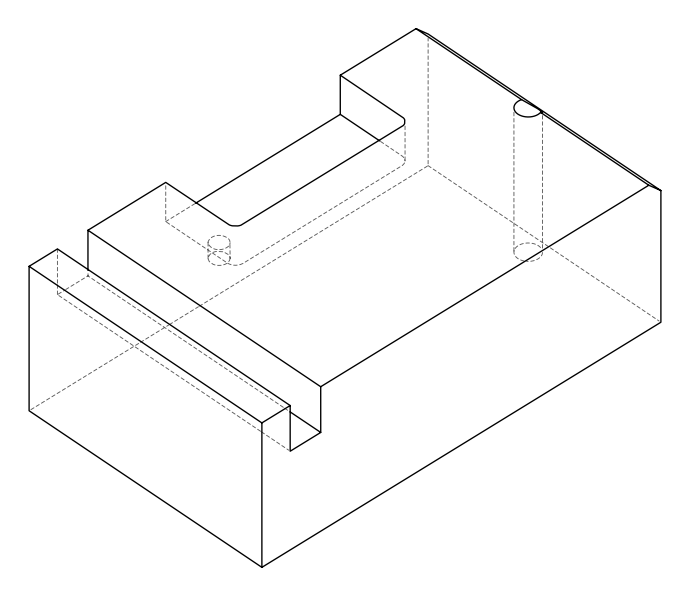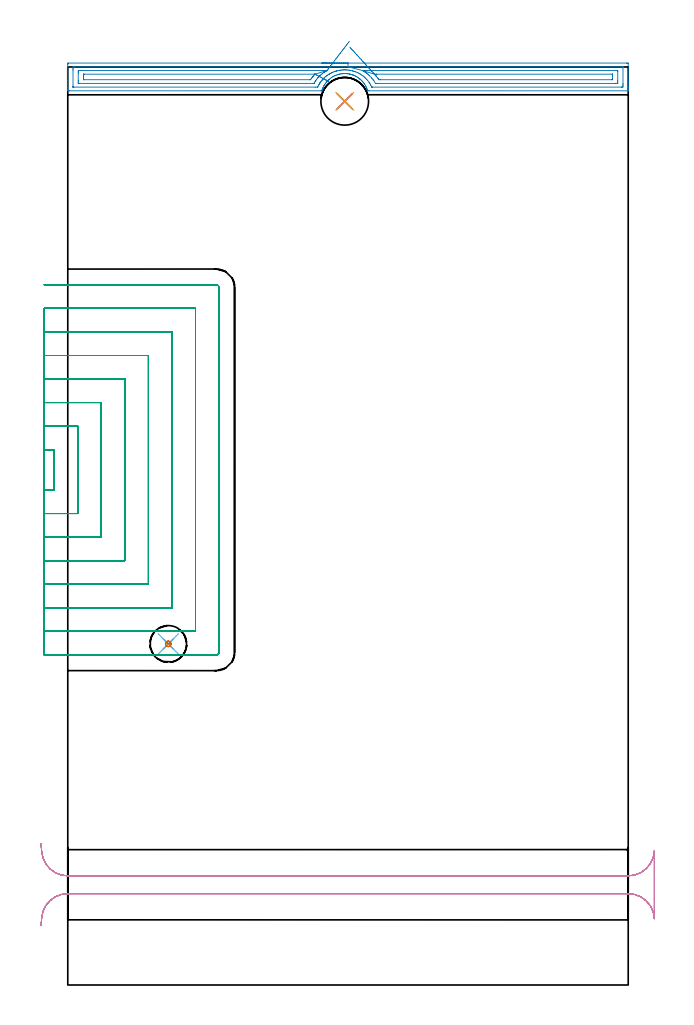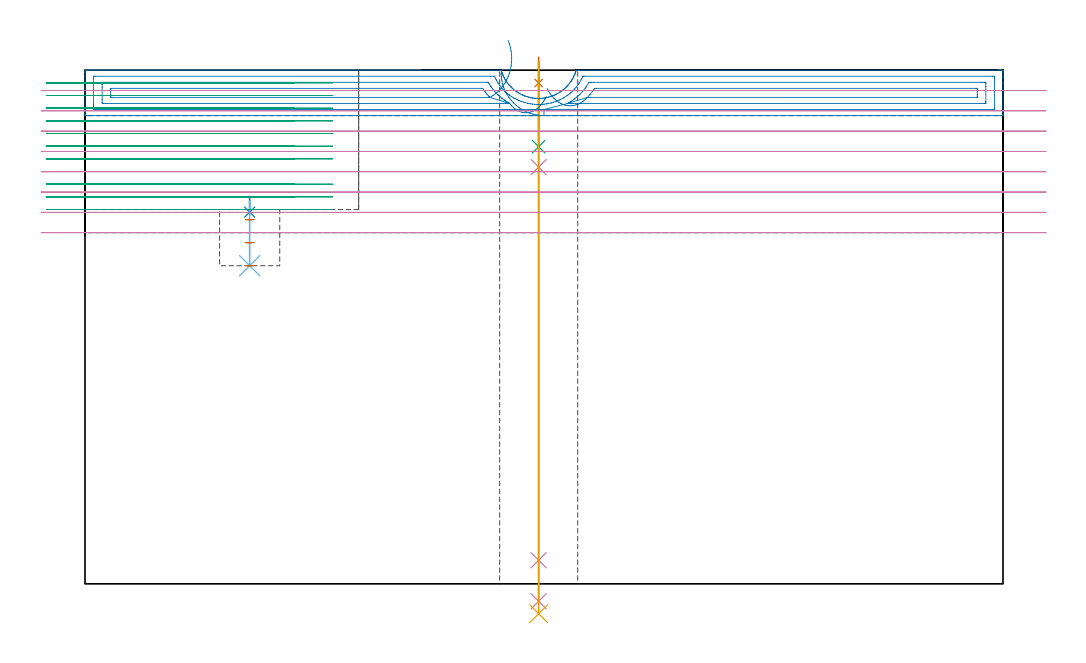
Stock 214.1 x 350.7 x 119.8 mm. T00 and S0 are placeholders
(PLAN: 10 operations, 8 tool changes, 68.5 min)
(1 SPOT_DRILL | STEP1HOLE | NXT0321_9005460120000 | 0.05 min | 182 mm3)
(2 SPOT_DRILL_1 | STEP1POCKET | NXT0321_9005460120000 | 0.04 min | 3578 mm3)
(3 DRILL_BLIND_HOLE_INTO_CENTER | STEP1HOLE | UGT0301_229 | 0.08 min | 1534 mm3)
(4 GUN_DRILL_THROUGH_HOLE | STEP1HOLE | UGT0307_008 | 0.6 min | 9869 mm3)
(5 DRILL_TO_ENLARGE_THROUGH_HOLE | STEP1HOLE | UGT0301_251 | 0.52 min | 19540 mm3)
(6 DRILL_BLIND_HOLE_INTO_CENTER_1 | STEP1POCKET | UGT0301_229 | 0.07 min | 1276 mm3)
(7 MILL_ROUGH_BLIND_HOLE_CONTOUR | STEP1POCKET | UGT0201_129 | Spiral | 0.13 min | 1349 mm3)
(8 AREA_MILL | FG_CHAMFER_SURFACE | UGT0205_001 | 7.1 min | 11800 mm3)
(9 MILL_SLOT | SLOT_PARTIAL_RECTANGULAR | NXT0201_011 | Follow Part, ap 3, ae 75% | 51.49 min | 313229 mm3)
(10 MILL_RECTANGULAR_SLOT | SLOT_RECTANGULAR | UGT0201_094 | Follow Part, ap 5, ae 75% | 8.45 min | 217453 mm3)
(TOOL NXT0321_9005460120000 | NC Spot Drill, 142deg, 12mm, Carbide, Uncoated | D12 PA142 FL30 Z2)
(TOOL UGT0301_229 | Twist Drill 11.9 mm | D11.9 PA118 FL100 Z2)
(TOOL UGT0307_008 | Gun Drill 11 mm | D11 PA130 FL24 Z1)
(TOOL UGT0301_251 | Twist Drill 18.2 mm | D18.2 PA118 FL135 Z2)
(TOOL UGT0201_129 | Carbide End Mill 11.9 | D11.9 FL15 Z4)
(TOOL UGT0205_001 | Chamfer Mill 20 x 3 x 45 deg. | D20 FL50 Z2)
(TOOL NXT0201_011 | ENDMILL 12mm [2P460-1200-NA 1630] | D12 FL38 Z6)
(TOOL UGT0201_094 | End mill 20 mm | D20 FL38 Z4)
(OP 1 SPOT_DRILL)
G17 G21 G94 G90
T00 M6
G54
G17 G0 G90 X105.8 Y337.6 S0 M3
G43 Z129.8 H0
G94 G81 G98 Z116.8 F250. R122.8
G80
M5
M2
(OP 2 SPOT_DRILL_1)
G17 G21 G94 G90
T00 M6
G54
G17 G0 G90 X38.4 Y130.3 S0 M3
G43 Z129.8 H0
G94 G81 G98 Z86.697 F250. R90.3
G80
M5
M2
(OP 3 DRILL_BLIND_HOLE_INTO_CENTER)
G17 G21 G94 G90
T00 M6
G54
G17 G0 G90 X105.8 Y337.6 S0 M3
G43 Z129.8 H0
G94 G81 G98 Z101.95 F250. R121.8
G80
M5
M2
(OP 4 GUN_DRILL_THROUGH_HOLE)
G17 G21 G94 G90
T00 M6
G54
G17 G0 G90 X105.8 Y337.6 M8
G43 Z129.8 H0
Z116.857
S716 M3
G94 G1 Z97.19 F125. M26
G4 X.084
Z5.5 F250.
G4 X.084
Z-4.065 F125.
G4 X.084
M5
M9
G0 Z116.857
Z129.8
M2
(OP 5 DRILL_TO_ENLARGE_THROUGH_HOLE)
G17 G21 G94 G90
T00 M6
G54
G17 G0 G90 X105.8 Y337.6 S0 M3
G43 Z129.8 H0
G94 G73 G98 Z-6.968 F250. Q18.11 R121.8
G80
M5
M2
(OP 6 DRILL_BLIND_HOLE_INTO_CENTER_1)
G17 G21 G94 G90
T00 M6
G54
G17 G0 G90 X38.4 Y130.3 S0 M3
G43 Z129.8 H0
G94 G81 G98 Z74.2 F250. R89.3
G80
M5
M2
(OP 7 MILL_ROUGH_BLIND_HOLE_CONTOUR)
G17 G21 G94 G90
T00 M6
G54
G17 G0 G90 X38.4 Y130.3 S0 M3
G43 Z129.8 H0
Z84.933
G94 G3 X38.925 Y130.825 R0.525 F250.
X38.4 Y131.35 R0.525
X37.35 Y130.3 R1.05
X38.4 Y131.35 R-1.05
X37.875 Y130.825 R0.525
X38.4 Y130.3 R0.525
G0 Z79.567
G3 X38.925 Y130.825 R0.525
X38.4 Y131.35 R0.525
X37.35 Y130.3 R1.05
X38.4 Y131.35 R-1.05
X37.875 Y130.825 R0.525
X38.4 Y130.3 R0.525
G0 Z74.2
G3 X38.925 Y130.825 R0.525
X38.4 Y131.35 R0.525
X37.35 Y130.3 R1.05
X38.4 Y131.35 R-1.05
X37.875 Y130.825 R0.525
X38.4 Y130.3 R0.525
G0 Z129.8
M5
M2
(OP 8 AREA_MILL)
G17 G21 G94 G90
T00 M6
G54
G17 G0 G90 X97.05 Y352.2 S1061 M3
G43 Z129.8 H0
Z119.2
G94 G1 X97.088 Z118.328 F250.
X97.202 Z117.464
X97.391 Z116.612
X97.653 Z115.78
X97.987 Z114.974
X98.39 Z114.2
X98.859 Z113.464
X99.39 Z112.772
X99.979 Z112.129
X100.622 Z111.54
X101.314 Z111.008
X102.05 Z110.54
X102.824 Z110.137
X103.63 Z109.803
X104.462 Z109.541
X105.314 Z109.352
X106.178 Z109.238
X107.05 Z109.2
X213.469
X213.909 Y352.196 Z109.202
X214.09 Y352.192 Z109.206
X214.1 Y352.008 Z109.39
Y344.696 Z116.698
Y343.296 Z118.101
Y342.933 Z118.462
Y342.209 Z119.191
Y341.971 Z119.428
Y341.605 Z119.786
X214.093 Y341.603 Z119.788
X213.916 Y341.6 Z119.8
X115.098
X114.558 Y341.604 Z119.789
X114.493 Y341.785 Z119.612
X114.412 Y342.029 Z119.37
X114.406 Y342.047 Z119.353
X114.303 Y342.333 Z119.067
X114.198 Y342.597 Z118.802
X114.061 Y342.903 Z118.493
X114.046 Y342.933 Z118.463
X113.913 Y343.209 Z118.19
X113.67 Y343.651 Z117.748
X113.408 Y344.085 Z117.314
X113.353 Y344.171 Z117.229
X113.305 Y344.245 Z117.154
X113.036 Y344.607 Z116.791
X112.753 Y344.961 Z116.437
X112.411 Y345.347 Z116.052
X112.166 Y345.596 Z115.803
X111.91 Y345.838 Z115.561
X111.698 Y346.019 Z115.379
X111.546 Y346.149 Z115.251
X111.518 Y346.173 Z115.227
X111.151 Y346.45 Z114.948
X110.777 Y346.714 Z114.685
X110.624 Y346.812 Z114.586
X110.263 Y347.02 Z114.38
X110.181 Y347.067 Z114.332
X110.031 Y347.145 Z114.255
X109.731 Y347.3 Z114.097
X109.403 Y347.45 Z113.948
X109.135 Y347.562 Z113.835
X109.07 Y347.59 Z113.808
X108.839 Y347.672 Z113.725
X108.728 Y347.707 Z113.69
X108.391 Y347.814 Z113.583
X107.975 Y347.928 Z113.471
X107.944 Y347.937 Z113.462
X107.654 Y348. Z113.4
X107.498 Y348.034 Z113.365
X107.05 Y348.106 Z113.288
X106.787 Y348.135 Z113.259
X106.604 Y348.157 Z113.239
X106.426 Y348.169 Z113.229
X106.156 Y348.183 Z113.207
X105.868 Y348.189 Z113.205
X105.71 Y348.192
X105.653 Y348.19
X105.614 Y348.188 Z113.207
X105.552 Y348.184 Z113.206
X105.248 Y348.174 Z113.221
X105.026 Y348.157 Z113.242
X104.816 Y348.139 Z113.26
X104.369 Y348.079 Z113.32
X103.922 Y347.996 Z113.404
X103.639 Y347.928 Z113.47
X103.476 Y347.889 Z113.508
X103.211 Y347.812 Z113.586
X103.027 Y347.758 Z113.639
X102.528 Y347.59 Z113.808
X102.106 Y347.407 Z113.988
X101.689 Y347.212 Z114.187
X101.252 Y346.971 Z114.427
X100.795 Y346.696 Z114.702
X100.343 Y346.37 Z115.028
X99.902 Y346.025 Z115.375
X99.688 Y345.838 Z115.562
X99.421 Y345.578 Z115.822
X99.342 Y345.501 Z115.898
X99.3 Y345.456 Z115.942
X99.008 Y345.153 Z116.247
X98.845 Y344.962 Z116.438
X98.508 Y344.529 Z116.87
X98.192 Y344.085 Z117.314
X98.115 Y343.968 Z117.43
X97.894 Y343.592 Z117.807
X97.777 Y343.374 Z118.024
X97.687 Y343.208 Z118.19
X97.482 Y342.774 Z118.626
X97.432 Y342.655 Z118.744
X97.365 Y342.493 Z118.904
X97.298 Y342.332 Z119.066
X97.221 Y342.129 Z119.271
X97.213 Y342.103 Z119.297
X97.188 Y342.027 Z119.373
X97.107 Y341.777 Z119.621
X97.048 Y341.607 Z119.788
X97.044 Y341.605 Z119.79
X96.769 Y341.6 Z119.8
X0.63 Y341.601 Z119.799
X0.184 Y341.603 Z119.797
X0.113 Y341.602 Z119.795
X0.083 Z119.793
X0.057 Y341.603 Z119.79
X0. Y341.608 Z119.783
Y341.972 Z119.428
Y342.208 Z119.191
Y342.933 Z118.462
Y344.177 Z117.22
Y345.578 Z115.818
Y351.748 Z109.649
X0.002 Y352.01 Z109.388
X0.01 Y352.192 Z109.206
X0.194 Y352.199 Z109.199
X107.05 Y352.2 Z109.2
Y350.786 Z110.614
X211.763 Y350.785 Z110.615
X212.062 Y350.779 Z110.621
X212.091 Y350.778 Z110.622
X212.094 Y350.754 Z110.646
X212.098 Y350.719 Z110.681
X212.099 Y350.684 Z110.716
X212.1 Y350.453 Z110.947
Y344.283 Z117.117
X212.098 Y343.815 Z117.585
X212.093 Y343.408 Z117.992
X212.077 Y343.021 Z118.379
X211.68 Y343.016 Z118.384
X211.598 Y343.015 Z118.385
X116.399
X116.196 Y343.017 Z118.383
X116.146 Y343.019 Z118.381
X116.127 Y343.021 Z118.379
X116.098 Y343.064 Z118.336
X115.993 Y343.273 Z118.127
X115.715 Y343.815 Z117.585
X115.38 Y344.419 Z116.981
X115.206 Y344.696 Z116.704
X115.099 Y344.86 Z116.54
X114.547 Y345.578 Z115.822
X114.204 Y345.975 Z115.425
X113.739 Y346.459 Z114.941
X113.31 Y346.849 Z114.551
X113.041 Y347.079 Z114.321
X112.699 Y347.341 Z114.059
X112.416 Y347.547 Z113.853
X111.777 Y347.971 Z113.429
X111.521 Y348.116 Z113.284
X111.327 Y348.222 Z113.178
X110.866 Y348.457 Z112.943
X110.627 Y348.567 Z112.833
X110.006 Y348.834 Z112.566
X109.733 Y348.93 Z112.47
X109.204 Y349.104 Z112.296
X108.839 Y349.206 Z112.194
X108.698 Y349.243 Z112.157
X107.944 Y349.405 Z111.995
X107.576 Y349.467 Z111.933
X107.05 Y349.534 Z111.866
X106.573 Y349.574 Z111.826
X106.156 Y349.595 Z111.805
X105.652 Y349.6 Z111.8
X105.261 Y349.587 Z111.813
X104.803 Y349.556 Z111.844
X104.367 Y349.512 Z111.888
X104.003 Y349.463 Z111.937
X103.473 Y349.368 Z112.032
X103.252 Y349.321 Z112.079
X102.579 Y349.156 Z112.244
X102.537 Y349.145 Z112.255
X102.397 Y349.104 Z112.296
X101.684 Y348.865 Z112.535
X101.223 Y348.677 Z112.723
X100.79 Y348.481 Z112.919
X100.613 Y348.397 Z113.003
X100.274 Y348.222 Z113.178
X100.03 Y348.09 Z113.31
X99.978 Y348.06 Z113.34
X99.896 Y348.011 Z113.389
X99.478 Y347.752 Z113.648
X99.002 Y347.422 Z113.978
X98.954 Y347.388 Z114.012
X98.892 Y347.341 Z114.059
X98.458 Y346.995 Z114.405
X98.107 Y346.696 Z114.704
X97.984 Y346.581 Z114.819
X97.861 Y346.459 Z114.941
X97.544 Y346.133 Z115.267
X97.213 Y345.781 Z115.619
X97.119 Y345.67 Z115.73
X97.046 Y345.578 Z115.822
X96.735 Y345.168 Z116.232
X96.391 Y344.696 Z116.704
X96.361 Y344.654 Z116.746
X96.319 Y344.589 Z116.811
X96.035 Y344.095 Z117.305
X95.883 Y343.815 Z117.585
X95.728 Y343.515 Z117.885
X95.492 Y343.027 Z118.373
X95.472 Y343.021 Z118.379
X95.424 Y343.018 Z118.382
X95.341 Y343.016 Z118.384
X94.53 Y343.014 Z118.386
X2.336 Y343.016 Z118.384
X2.038 Y343.021 Z118.379
X2.01 Y343.023 Z118.377
X2.006 Y343.046 Z118.354
X2.002 Y343.082 Z118.318
X2.001 Y343.116 Z118.284
X2. Y343.347 Z118.053
Y349.517 Z111.883
X2.002 Y349.985 Z111.415
X2.007 Y350.392 Z111.008
X2.023 Y350.779 Z110.621
X2.42 Y350.784 Z110.616
X2.502 Y350.785 Z110.615
X107.05 Y350.786 Z110.614
X112.543 Y349.365 Z112.035
X112.586 Y349.367 Z112.033
X112.766 Y349.369 Z112.031
X113.039 Y349.371 Z112.029
X113.31 Y349.372 Z112.028
X209.62 Y349.371 Z112.029
X209.892
X209.982 Y349.369 Z112.031
X210.054 Y349.365 Z112.035
X210.09 Y349.361 Z112.039
X210.092 Y349.309 Z112.091
X210.097 Y349.104 Z112.296
X210.1 Y348.899 Z112.501
Y345.373 Z116.027
X210.097 Y344.696 Z116.704
X210.094 Y344.497 Z116.903
X210.086 Y344.435 Z116.965
X210.027 Y344.433 Z116.967
X209.892 Y344.431 Z116.969
X209.269 Y344.429 Z116.971
X208.998 Y344.428 Z116.972
X118.676 Y344.429 Z116.971
X118.049 Y344.432 Z116.968
X117.781 Y344.436 Z116.964
X117.531 Y344.45 Z116.95
X116.887 Y345.498 Z115.902
X116.829 Y345.578 Z115.822
X116.661 Y345.8 Z115.6
X116.129 Y346.459 Z114.941
X115.993 Y346.619 Z114.781
X115.303 Y347.341 Z114.059
X115.099 Y347.53 Z113.87
X114.726 Y347.858 Z113.542
X114.279 Y348.222 Z113.178
X114.204 Y348.281 Z113.119
X113.966 Y348.457 Z112.943
X113.31 Y348.887 Z112.513
X112.969 Y349.104 Z112.296
X112.59 Y349.333 Z112.067
X112.543 Y349.365 Z112.035
X117.163 Y347.95 Z113.45
X117.781 Y347.955 Z113.445
X118.051 Y347.957 Z113.443
X207.958
X208.063 Y347.956 Z113.444
X208.085 Y347.954 Z113.446
X208.09 Y347.951 Z113.449
X208.094 Y347.943 Z113.457
X208.098 Y347.889 Z113.511
X208.099 Y347.78 Z113.62
X208.1 Y347.344 Z114.056
Y346.463 Z114.937
X208.099 Y346.02 Z115.38
X208.097 Y345.91 Z115.49
X208.092 Y345.857 Z115.543
X208.089 Y345.85 Z115.55
X208.078 Y345.847 Z115.553
X208.043 Y345.845 Z115.555
X207.834 Y345.843 Z115.557
X119.301
X118.988 Y345.845 Z115.555
X118.911 Y345.847 Z115.553
X118.877 Y345.849 Z115.551
X118.822 Y345.92 Z115.48
X118.676 Y346.128 Z115.272
X118.42 Y346.459 Z114.941
X117.781 Y347.269 Z114.131
X117.718 Y347.341 Z114.059
X117.163 Y347.95 Z113.45
X116.676 Y348.485 Z112.962
X116.162 Y349.049 Z112.54
X115.625 Y349.639 Z112.185
X115.07 Y350.249 Z111.901
X114.499 Y350.874 Z111.691
X113.919 Y351.511 Z111.555
X113.333 Y352.155 Z111.494
X112.746 Y352.8 Z111.51
X112.162 Y353.441 Z111.601
X111.585 Y354.074 Z111.768
X111.02 Y354.694 Z112.009
X110.472 Y355.296 Z112.322
X109.944 Y355.875 Z112.705
X109.441 Y356.428 Z113.154
X108.965 Y356.95 Z113.668
X108.522 Y357.436 Z114.24
X108.114 Y357.884 Z114.868
X107.745 Y358.29 Z115.546
G0 X107.582 Y360.525 Z113.646
G1 X107.234 Y360.071 Z112.987
X106.853 Y359.573 Z112.38
X106.441 Y359.034 Z111.831
X106.002 Y358.46 Z111.343
X105.539 Y357.854 Z110.919
X105.055 Y357.222 Z110.564
X104.554 Y356.567 Z110.279
X104.04 Y355.894 Z110.067
X103.516 Y355.21 Z109.93
X102.988 Y354.519 Z109.869
X102.458 Y353.826 Z109.883
X101.93 Y353.137 Z109.974
X101.41 Y352.457 Z110.14
X100.901 Y351.79 Z110.38
X100.406 Y351.143 Z110.692
X99.929 Y350.52 Z111.074
X99.475 Y349.926 Z111.523
X99.046 Y349.365 Z112.035
X99.026 Y349.34 Z112.06
X99.002 Y349.322 Z112.078
X98.863 Y349.24 Z112.16
X98.629 Y349.104 Z112.296
X98.307 Y348.907 Z112.493
X98.107 Y348.782 Z112.618
X97.777 Y348.548 Z112.852
X97.322 Y348.222 Z113.178
X97.26 Y348.176 Z113.224
X97.213 Y348.138 Z113.262
X96.774 Y347.773 Z113.627
X96.319 Y347.37 Z114.03
X96.304 Y347.356 Z114.044
X96.289 Y347.341 Z114.059
X95.867 Y346.904 Z114.496
X95.452 Y346.459 Z114.941
X95.439 Y346.445 Z114.955
X95.424 Y346.427 Z114.973
X95.054 Y345.942 Z115.458
X94.782 Y345.578 Z115.822
X94.677 Y345.433 Z115.967
X94.53 Y345.219 Z116.181
X94.331 Y344.892 Z116.508
X94.214 Y344.696 Z116.704
X94.082 Y344.476 Z116.924
X94.058 Y344.438 Z116.962
X93.997 Y344.435 Z116.965
X93.905 Y344.431 Z116.969
X93.636 Y344.429 Z116.971
X4.479 Y344.43 Z116.97
X4.208
X4.118 Y344.432 Z116.968
X4.047 Y344.436 Z116.964
X4.01 Y344.439 Z116.961
X4.008 Y344.491 Z116.909
X4.003 Y344.696 Z116.704
X4. Y344.901 Z116.499
Y345.578 Z115.822
Y348.427 Z112.973
X4.003 Y349.104 Z112.296
X4.006 Y349.303 Z112.097
X4.014 Y349.365 Z112.035
X4.073 Y349.367 Z112.033
X4.208 Y349.369 Z112.031
X4.831 Y349.371 Z112.029
X5.102
X98.73
X99.046 Y349.365 Z112.035
X94.443 Y347.952 Z113.448
Y347.949 Z113.451
X94.415 Y347.918 Z113.482
X94.188 Y347.678 Z113.722
X93.879 Y347.341 Z114.059
X93.766 Y347.213 Z114.187
X93.636 Y347.059 Z114.341
X93.372 Y346.719 Z114.681
X93.175 Y346.459 Z114.941
X92.993 Y346.212 Z115.188
X92.742 Y345.868 Z115.532
X92.704 Y345.85 Z115.55
X92.674 Y345.847 Z115.553
X92.607 Y345.844 Z115.556
X92.472 Y345.843 Z115.557
X6.143 Y345.844 Z115.556
X6.037 Y345.845 Z115.555
X6.015 Y345.847 Z115.553
X6.01 Y345.85 Z115.55
X6.007 Y345.857 Z115.543
X6.003 Y345.911 Z115.489
X6.001 Y346.02 Z115.38
X6. Y346.456 Z114.944
Y347.337 Z114.063
X6.001 Y347.78 Z113.62
X6.003 Y347.89 Z113.51
X6.008 Y347.943 Z113.457
X6.011 Y347.95 Z113.45
X6.022 Y347.953 Z113.447
X6.057 Y347.955 Z113.445
X6.266 Y347.957 Z113.443
X94.211
X94.412 Y347.956 Z113.444
X94.44 Y347.954 Z113.446
X94.443 Y347.952 Z113.448
X95.125 Y347.589 Z113.853
X95.773 Y347.244 Z114.324
X96.382 Y346.919 Z114.858
X96.948 Y346.617 Z115.449
X97.466 Y346.341 Z116.094
X97.933 Y346.092 Z116.788
X98.344 Y345.873 Z117.525
X98.697 Y345.685 Z118.301
X98.99 Y345.529 Z119.108
X99.219 Y345.407 Z119.941
X99.383 Y345.32 Z120.793
X99.481 Y345.267 Z121.658
X99.512 Y345.251 Z122.53
X99.476 Y345.27 Z123.401
X99.373 Y345.325 Z124.266
X99.204 Y345.415 Z125.117
X98.97 Y345.54 Z125.948
X98.673 Y345.698 Z126.753
G0 Z129.8
M5
M2
(OP 9 MILL_SLOT)
G17 G21 G94 G90
T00 M6
G54
G17 G0 G90 X-9. Y189.1 S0 M3
G43 Z129.801 H1
Z116.846
G94 G1 X-6. F250.
X-5.2 F500.
Y204.5
X-6.
X-9. F250.
Y180.1
X-6.
X3.8 F500.
Y213.5
X-6.
X-9. F250.
Y171.1
X-6.
X12.8 F500.
Y222.5
X-6.
X-9. F250.
Y162.1
X-6.
X21.8 F500.
Y231.5
X-6.
X-9. F250.
Y153.1
X-6.
X30.8 F500.
Y240.5
X-6.
X-9. F250.
Y144.1
X-6.
X39.8 F500.
Y249.5
X-6.
X-9. F250.
Y135.1
X-6.
X48.8 F500.
Y258.5
X-6.
X-9. F250.
Y126.1
X-6.
X56.7 F500.
G3 X57.8 Y127.2 R1.1
G1 Y266.4
G3 X56.7 Y267.5 R1.1
G1 X-6.
X-9. F250.
G0 Y189.1 Z113.891
G1 X-6.
X-5.2 F500.
Y204.5
X-6.
X-9. F250.
Y180.1
X-6.
X3.8 F500.
Y213.5
X-6.
X-9. F250.
Y171.1
X-6.
X12.8 F500.
Y222.5
X-6.
X-9. F250.
Y162.1
X-6.
X21.8 F500.
Y231.5
X-6.
X-9. F250.
Y153.1
X-6.
X30.8 F500.
Y240.5
X-6.
X-9. F250.
Y144.1
X-6.
X39.8 F500.
Y249.5
X-6.
X-9. F250.
Y135.1
X-6.
X48.8 F500.
Y258.5
X-6.
X-9. F250.
Y126.1
X-6.
X56.7 F500.
G3 X57.8 Y127.2 R1.1
G1 Y266.4
G3 X56.7 Y267.5 R1.1
G1 X-6.
X-9. F250.
G0 Y189.1 Z110.937
G1 X-6.
X-5.2 F500.
Y204.5
X-6.
X-9. F250.
Y180.1
X-6.
X3.8 F500.
Y213.5
X-6.
X-9. F250.
Y171.1
X-6.
X12.8 F500.
Y222.5
X-6.
X-9. F250.
Y162.1
X-6.
X21.8 F500.
Y231.5
X-6.
X-9. F250.
Y153.1
X-6.
X30.8 F500.
Y240.5
X-6.
X-9. F250.
Y144.1
X-6.
X39.8 F500.
Y249.5
X-6.
X-9. F250.
Y135.1
X-6.
X48.8 F500.
Y258.5
X-6.
X-9. F250.
Y126.1
X-6.
X56.7 F500.
G3 X57.8 Y127.2 R1.1
G1 Y266.4
G3 X56.7 Y267.5 R1.1
G1 X-6.
X-9. F250.
G0 Y189.1 Z107.982
G1 X-6.
X-5.2 F500.
Y204.5
X-6.
X-9. F250.
Y180.1
X-6.
X3.8 F500.
Y213.5
X-6.
X-9. F250.
Y171.1
X-6.
X12.8 F500.
Y222.5
X-6.
X-9. F250.
Y162.1
X-6.
X21.8 F500.
Y231.5
X-6.
X-9. F250.
Y153.1
X-6.
X30.8 F500.
Y240.5
X-6.
X-9. F250.
Y144.1
X-6.
X39.8 F500.
Y249.5
X-6.
X-9. F250.
Y135.1
X-6.
X48.8 F500.
Y258.5
X-6.
X-9. F250.
Y126.1
X-6.
X56.7 F500.
G3 X57.8 Y127.2 R1.1
G1 Y266.4
G3 X56.7 Y267.5 R1.1
G1 X-6.
X-9. F250.
G0 Y189.1 Z105.028
G1 X-6.
X-5.2 F500.
Y204.5
X-6.
X-9. F250.
Y180.1
X-6.
X3.8 F500.
Y213.5
X-6.
X-9. F250.
Y171.1
X-6.
X12.8 F500.
Y222.5
X-6.
X-9. F250.
Y162.1
X-6.
X21.8 F500.
Y231.5
X-6.
X-9. F250.
Y153.1
X-6.
X30.8 F500.
Y240.5
X-6.
X-9. F250.
Y144.1
X-6.
X39.8 F500.
Y249.5
X-6.
X-9. F250.
Y135.1
X-6.
X48.8 F500.
Y258.5
X-6.
X-9. F250.
Y126.1
X-6.
X56.7 F500.
G3 X57.8 Y127.2 R1.1
G1 Y266.4
G3 X56.7 Y267.5 R1.1
G1 X-6.
X-9. F250.
G0 Y189.1 Z102.073
G1 X-6.
X-5.2 F500.
Y204.5
X-6.
X-9. F250.
Y180.1
X-6.
X3.8 F500.
Y213.5
X-6.
X-9. F250.
Y171.1
X-6.
X12.8 F500.
Y222.5
X-6.
X-9. F250.
Y162.1
X-6.
X21.8 F500.
Y231.5
X-6.
X-9. F250.
Y153.1
X-6.
X30.8 F500.
Y240.5
X-6.
X-9. F250.
Y144.1
X-6.
X39.8 F500.
Y249.5
X-6.
X-9. F250.
Y135.1
X-6.
X48.8 F500.
Y258.5
X-6.
X-9. F250.
Y126.1
X-6.
X56.7 F500.
G3 X57.8 Y127.2 R1.1
G1 Y266.4
G3 X56.7 Y267.5 R1.1
G1 X-6.
X-9. F250.
G0 Y189.1 Z99.118
G1 X-6.
X-5.2 F500.
Y204.5
X-6.
X-9. F250.
Y180.1
X-6.
X3.8 F500.
Y213.5
X-6.
X-9. F250.
Y171.1
X-6.
X12.8 F500.
Y222.5
X-6.
X-9. F250.
Y162.1
X-6.
X21.8 F500.
Y231.5
X-6.
X-9. F250.
Y153.1
X-6.
X30.8 F500.
Y240.5
X-6.
X-9. F250.
Y144.1
X-6.
X39.8 F500.
Y249.5
X-6.
X-9. F250.
Y135.1
X-6.
X48.8 F500.
Y258.5
X-6.
X-9. F250.
Y126.1
X-6.
X56.7 F500.
G3 X57.8 Y127.2 R1.1
G1 Y266.4
G3 X56.7 Y267.5 R1.1
G1 X-6.
X-9. F250.
G0 Y189.1 Z96.164
G1 X-6.
X-5.2 F500.
Y204.5
X-6.
X-9. F250.
Y180.1
X-6.
X3.8 F500.
Y213.5
X-6.
X-9. F250.
Y171.1
X-6.
X12.8 F500.
Y222.5
X-6.
X-9. F250.
Y162.1
X-6.
X21.8 F500.
Y231.5
X-6.
X-9. F250.
Y153.1
X-6.
X30.8 F500.
Y240.5
X-6.
X-9. F250.
Y144.1
X-6.
X39.8 F500.
Y249.5
X-6.
X-9. F250.
Y135.1
X-6.
X48.8 F500.
Y258.5
X-6.
X-9. F250.
Y126.1
X-6.
X56.7 F500.
G3 X57.8 Y127.2 R1.1
G1 Y266.4
G3 X56.7 Y267.5 R1.1
G1 X-6.
X-9. F250.
G0 Y189.1 Z93.209
G1 X-6.
X-5.2 F500.
Y204.5
X-6.
X-9. F250.
Y180.1
X-6.
X3.8 F500.
Y213.5
X-6.
X-9. F250.
Y171.1
X-6.
X12.8 F500.
Y222.5
X-6.
X-9. F250.
Y162.1
X-6.
X21.8 F500.
Y231.5
X-6.
X-9. F250.
Y153.1
X-6.
X30.8 F500.
Y240.5
X-6.
X-9. F250.
Y144.1
X-6.
X39.8 F500.
Y249.5
X-6.
X-9. F250.
Y135.1
X-6.
X48.8 F500.
Y258.5
X-6.
X-9. F250.
Y126.1
X-6.
X56.7 F500.
G3 X57.8 Y127.2 R1.1
G1 Y266.4
G3 X56.7 Y267.5 R1.1
G1 X-6.
X-9. F250.
G0 Y189.1 Z90.255
G1 X-6.
X-5.2 F500.
Y204.5
X-6.
X-9. F250.
Y180.1
X-6.
X3.8 F500.
Y213.5
X-6.
X-9. F250.
Y171.1
X-6.
X12.8 F500.
Y222.5
X-6.
X-9. F250.
Y162.1
X-6.
X21.8 F500.
Y231.5
X-6.
X-9. F250.
Y153.1
X-6.
X30.8 F500.
Y240.5
X-6.
X-9. F250.
Y144.1
X-6.
X39.8 F500.
Y249.5
X-6.
X-9. F250.
Y135.1
X-6.
X48.8 F500.
Y258.5
X-6.
X-9. F250.
Y126.1
X-6.
X56.7 F500.
G3 X57.8 Y127.2 R1.1
G1 Y266.4
G3 X56.7 Y267.5 R1.1
G1 X-6.
X-9. F250.
G0 Y189.1 Z87.3
G1 X-6.
X-5.2 F500.
Y204.5
X-6.
X-9. F250.
Y180.1
X-6.
X3.8 F500.
Y213.5
X-6.
X-9. F250.
Y171.1
X-6.
X12.8 F500.
Y222.5
X-6.
X-9. F250.
Y162.1
X-6.
X21.8 F500.
Y231.5
X-6.
X-9. F250.
Y153.1
X-6.
X30.8 F500.
Y240.5
X-6.
X-9. F250.
Y144.1
X-6.
X39.8 F500.
Y249.5
X-6.
X-9. F250.
Y135.1
X-6.
X48.8 F500.
Y258.5
X-6.
X-9. F250.
Y126.1
X-6.
X56.7 F500.
G3 X57.8 Y127.2 R1.1
G1 Y266.4
G3 X56.7 Y267.5 R1.1
G1 X-6.
X-9. F250.
G0 Z129.801
M5
M2
(OP 10 MILL_RECTANGULAR_SLOT)
G17 G21 G94 G90
T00 M6
G54
G17 G0 G90 X-10.202 Y22.683 S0 M3
G43 Z129.801 H0
Z115.062
G94 G1 X-9.97 Y25.674 F250.
G2 X0. Y34.9 R10. F500.
G1 X214.1
G2 X224.09 Y25.347 R10.
G1 X224.1
Y51.253
X224.09
G2 X214.1 Y41.7 R10.
G1 X0.
G2 X-9.97 Y50.926 R10.
G1 X-10.202 Y53.917 F250.
G0 Y22.683 Z110.325
G1 X-9.97 Y25.674
G2 X0. Y34.9 R10. F500.
G1 X214.1
G2 X224.09 Y25.347 R10.
G1 Y51.253
G2 X214.1 Y41.7 R10.
G1 X0.
G2 X-9.97 Y50.926 R10.
G1 X-10.202 Y53.917 F250.
G0 Y22.683 Z105.587
G1 X-9.97 Y25.674
G2 X0. Y34.9 R10. F500.
G1 X214.1
G2 X224.09 Y25.347 R10.
G1 X224.1
Y51.253
X224.09
G2 X214.1 Y41.7 R10.
G1 X0.
G2 X-9.97 Y50.926 R10.
G1 X-10.202 Y53.917 F250.
G0 Y22.683 Z100.85
G1 X-9.97 Y25.674
G2 X0. Y34.9 R10. F500.
G1 X214.1
G2 X224.09 Y25.347 R10.
G1 X224.1
Y51.253
X224.09
G2 X214.1 Y41.7 R10.
G1 X0.
G2 X-9.97 Y50.926 R10.
G1 X-10.202 Y53.917 F250.
G0 Y22.683 Z96.112
G1 X-9.97 Y25.674
G2 X0. Y34.9 R10. F500.
G1 X214.1
G2 X224.09 Y25.347 R10.
G1 X224.1
Y51.253
X224.09
G2 X214.1 Y41.7 R10.
G1 X0.
G2 X-9.97 Y50.926 R10.
G1 X-10.202 Y53.917 F250.
G0 Y22.683 Z91.375
G1 X-9.97 Y25.674
G2 X0. Y34.9 R10. F500.
G1 X214.1
G2 X224.09 Y25.347 R10.
G1 X224.1
Y51.253
X224.09
G2 X214.1 Y41.7 R10.
G1 X0.
G2 X-9.97 Y50.926 R10.
G1 X-10.202 Y53.917 F250.
G0 Y22.683 Z86.637
G1 X-9.97 Y25.674
G2 X0. Y34.9 R10. F500.
G1 X214.1
G2 X224.09 Y25.347 R10.
G1 X224.1
Y51.253
X224.09
G2 X214.1 Y41.7 R10.
G1 X0.
G2 X-9.97 Y50.926 R10.
G1 X-10.202 Y53.917 F250.
G0 Y22.683 Z81.9
G1 X-9.97 Y25.674
G2 X0. Y34.9 R10. F500.
G1 X214.1
G2 X224.09 Y25.347 R10.
G1 X224.1
Y51.253
X224.09
G2 X214.1 Y41.7 R10.
G1 X0.
G2 X-9.97 Y50.926 R10.
G1 X-10.202 Y53.917 F250.
G0 Z129.801
M5
M2
